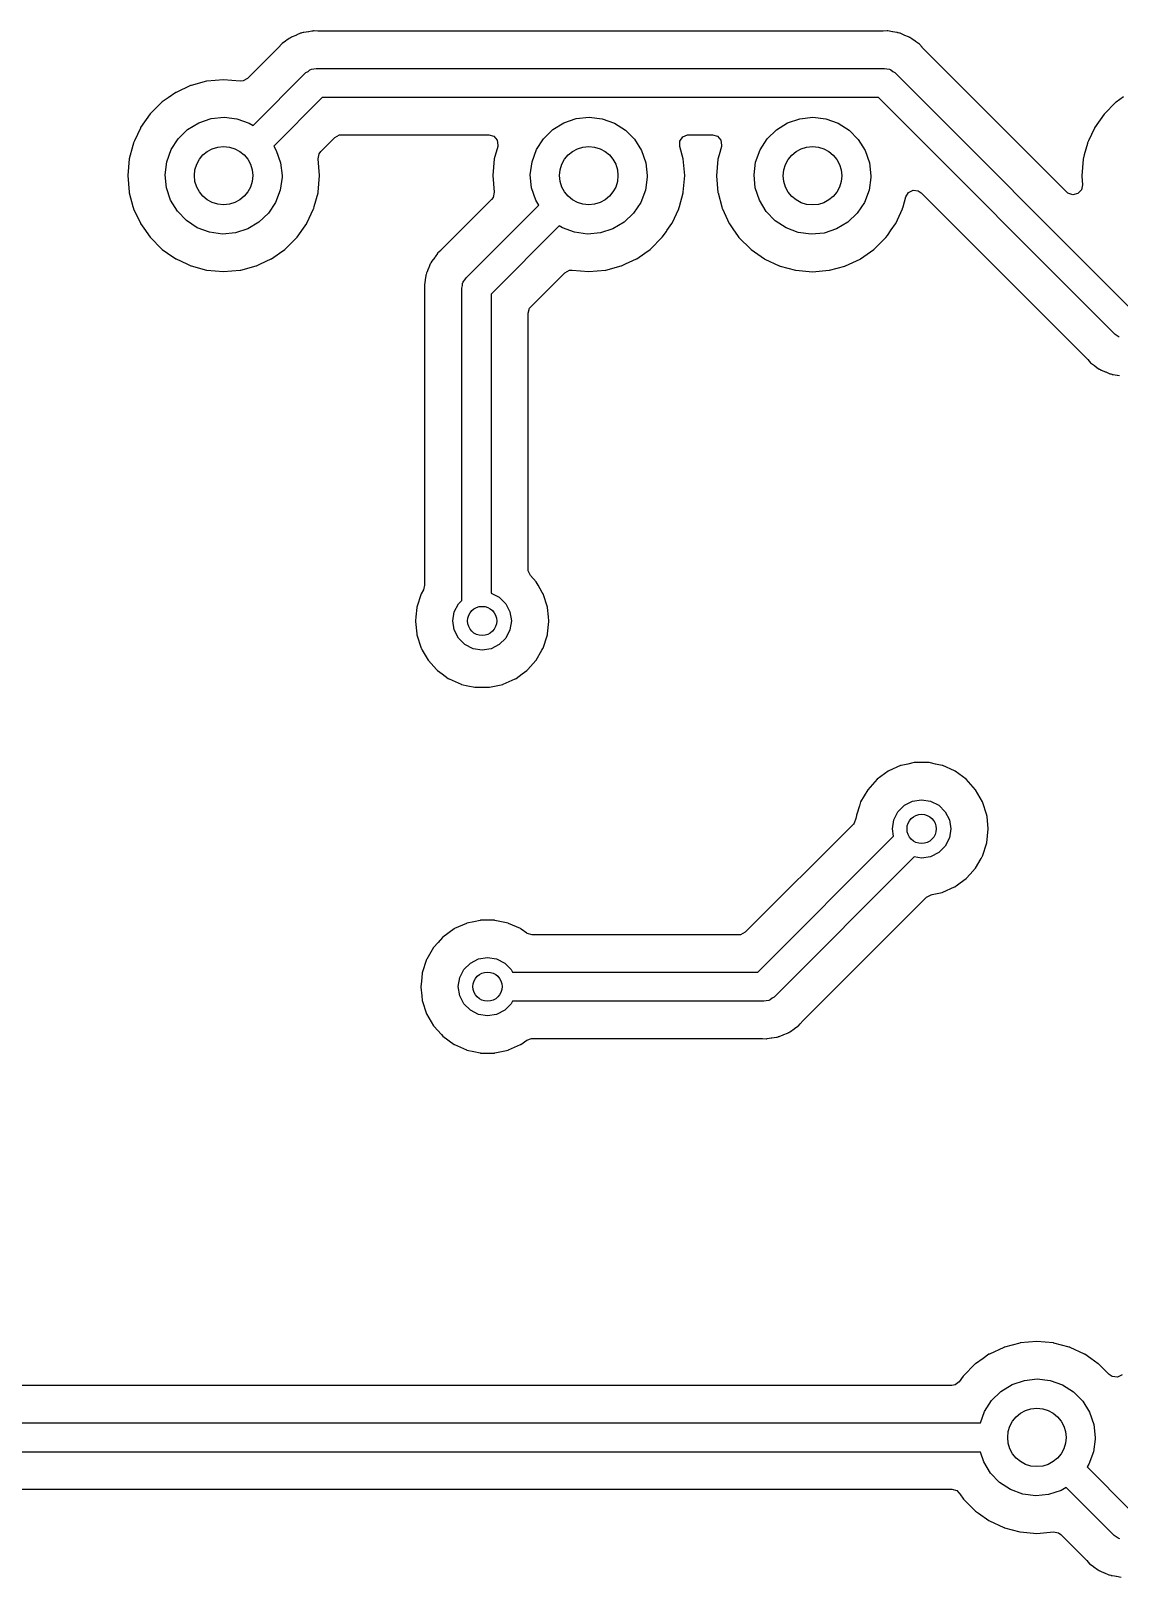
# Model space of a CAD drawing. Extents: x 61 to 228, y -146 to -45.
# Drawn here: x 168.7 to 183.6, y -91.47 to -70.31 of the extents above; entities that cross this region are included whole.
import ezdxf

# ---------------------------------------------------------------- set-up
doc = ezdxf.new("R2010")
doc.units = 0
doc.layers.add('BLACK', color=7, linetype='CONTINUOUS')

msp = doc.modelspace()

# ---------------------------------------------------------------- linework, layer by layer
at = {"layer": 'BLACK', "linetype": 'CONTINUOUS'}
for p, q in [((172.19, -70.4469), (172.144, -70.4787)), ((172.195, -70.443), (172.19, -70.4469)), ((172.209, -70.4326), (172.195, -70.443)), ((172.24, -70.4087), (172.209, -70.4326)), ((172.246, -70.4041), (172.24, -70.4087)), ((172.24, -70.4087), (172.24, -70.4087)), ((172.253, -70.401), (172.246, -70.4041)), ((172.255, -70.3997), (172.253, -70.401)), ((172.27, -70.3915), (172.255, -70.3997)), ((172.273, -70.3902), (172.27, -70.3915)), ((172.279, -70.3859), (172.273, -70.3902)), ((172.331, -70.3662), (172.279, -70.3859)), ((172.339, -70.3633), (172.331, -70.3662)), ((172.345, -70.3608), (172.339, -70.3633)), ((172.396, -70.3382), (172.345, -70.3608)), ((172.403, -70.3352), (172.396, -70.3382)), ((172.396, -70.3382), (172.396, -70.3382)), ((172.411, -70.3339), (172.403, -70.3352)), ((172.413, -70.3331), (172.411, -70.3339)), ((172.43, -70.3286), (172.413, -70.3331)), ((172.432, -70.328), (172.43, -70.3286)), ((172.439, -70.3253), (172.432, -70.328)), ((172.503, -70.3176), (172.439, -70.3253)), ((172.509, -70.3167), (172.503, -70.3176)), ((172.548, -70.3099), (172.509, -70.3167)), ((172.565, -70.307), (172.548, -70.3099)), ((172.572, -70.3057), (172.565, -70.307)), ((172.565, -70.307), (172.565, -70.307)), ((172.58, -70.3062), (172.572, -70.3057)), ((172.63, -70.3096), (172.58, -70.3062)), ((172.58, -70.3062), (172.58, -70.3062)), ((172.638, -70.3099), (172.63, -70.3096)), ((180.366, -70.3099), (172.638, -70.3099)), ((180.373, -70.3097), (180.366, -70.3099)), ((180.428, -70.3065), (180.373, -70.3097)), ((180.436, -70.3061), (180.428, -70.3065)), ((180.428, -70.3065), (180.428, -70.3065)), ((180.498, -70.3177), (180.436, -70.3061)), ((180.505, -70.3188), (180.498, -70.3177)), ((180.531, -70.3222), (180.505, -70.3188)), ((180.561, -70.3261), (180.531, -70.3222)), ((180.568, -70.3271), (180.561, -70.3261)), ((180.561, -70.3261), (180.561, -70.3261)), ((180.575, -70.3299), (180.568, -70.3271)), ((180.578, -70.3305), (180.575, -70.3299)), ((180.594, -70.3352), (180.578, -70.3305)), ((180.597, -70.336), (180.594, -70.3352)), ((180.604, -70.3374), (180.597, -70.336)), ((180.662, -70.3636), (180.604, -70.3374)), ((180.669, -70.3662), (180.662, -70.3636)), ((180.721, -70.3866), (180.669, -70.3662)), ((180.721, -70.3867), (180.721, -70.3866)), ((180.728, -70.3894), (180.721, -70.3867)), ((180.734, -70.3938), (180.728, -70.3894)), ((180.737, -70.395), (180.734, -70.3938)), ((180.751, -70.4034), (180.737, -70.395)), ((180.754, -70.4048), (180.751, -70.4034)), ((180.761, -70.4079), (180.754, -70.4048)), ((180.766, -70.4126), (180.761, -70.4079)), ((180.811, -70.4473), (180.766, -70.4126)), ((180.816, -70.4513), (180.811, -70.4473)), ((180.868, -70.488), (180.816, -70.4513)), ((172.091, -70.5348), (171.669, -70.9565)), ((172.096, -70.5296), (172.091, -70.5348)), ((172.132, -70.4887), (172.096, -70.5296)), ((172.138, -70.483), (172.132, -70.4887)), ((172.132, -70.4887), (172.132, -70.4887)), ((172.144, -70.4787), (172.138, -70.483)), ((172.144, -70.4787), (172.144, -70.4787)), ((180.905, -70.5296), (180.868, -70.488)), ((180.906, -70.5316), (180.905, -70.5296)), ((180.912, -70.5379), (180.906, -70.5316)), ((182.887, -72.5124), (180.912, -70.5379)), ((171.744, -71.6007), (172.468, -70.8767)), ((172.468, -70.8767), (172.497, -70.859)), ((172.497, -70.859), (172.523, -70.8382)), ((172.523, -70.8382), (172.534, -70.8356)), ((172.534, -70.8356), (172.544, -70.8295)), ((172.544, -70.8295), (172.577, -70.8258)), ((172.577, -70.8258), (172.609, -70.8184)), ((172.609, -70.8184), (180.391, -70.8184)), ((180.391, -70.8184), (180.424, -70.8259)), ((180.424, -70.8259), (180.457, -70.8296)), ((180.457, -70.8296), (180.467, -70.8358)), ((180.467, -70.8358), (180.478, -70.8383)), ((180.478, -70.8383), (180.504, -70.8592)), ((180.504, -70.8592), (180.532, -70.877)), ((180.532, -70.877), (183.774, -74.1185)), ((170.887, -71.0545), (170.69, -71.1467)), ((170.892, -71.0522), (170.887, -71.0545)), ((170.887, -71.0545), (170.887, -71.0545)), ((170.897, -71.0508), (170.892, -71.0522)), ((171.108, -70.9944), (170.897, -71.0508)), ((170.897, -71.0508), (170.897, -71.0508)), ((171.113, -70.993), (171.108, -70.9944)), ((171.108, -70.9944), (171.108, -70.9944)), ((171.341, -70.973), (171.113, -70.993)), ((171.569, -70.9929), (171.341, -70.973)), ((171.607, -70.9905), (171.569, -70.9929)), ((171.669, -70.9565), (171.607, -70.9905)), ((170.497, -71.2803), (170.335, -71.4422)), ((170.502, -71.2771), (170.497, -71.2803)), ((170.58, -71.2224), (170.502, -71.2771)), ((170.502, -71.2771), (170.502, -71.2771)), ((170.685, -71.149), (170.58, -71.2224)), ((170.69, -71.1467), (170.685, -71.149)), ((170.69, -71.1467), (170.69, -71.1467)), ((172.692, -71.2184), (172.027, -71.8836)), ((180.308, -71.2184), (172.692, -71.2184)), ((183.549, -74.4599), (180.308, -71.2184)), ((183.56, -71.2822), (183.398, -71.4441)), ((183.564, -71.279), (183.56, -71.2822)), ((183.664, -71.2093), (183.564, -71.279)), ((183.564, -71.279), (183.564, -71.279)), ((170.335, -71.4422), (170.204, -71.6298)), ((171.001, -71.5626), (171.17, -71.5052)), ((171.17, -71.5052), (171.347, -71.4865)), ((171.347, -71.4865), (171.524, -71.5076)), ((171.524, -71.5076), (171.692, -71.5675)), ((176.001, -71.5626), (176.17, -71.5052)), ((176.17, -71.5052), (176.347, -71.4865)), ((176.347, -71.4865), (176.524, -71.5076)), ((176.524, -71.5076), (176.692, -71.5675)), ((179.063, -71.5645), (179.232, -71.5071)), ((179.232, -71.5071), (179.41, -71.4884)), ((179.41, -71.4884), (179.587, -71.5095)), ((179.587, -71.5095), (179.755, -71.5694)), ((183.398, -71.4441), (183.266, -71.6317)), ((170.202, -71.6347), (170.119, -71.8119)), ((170.204, -71.6298), (170.202, -71.6347)), ((170.202, -71.6347), (170.202, -71.6347)), ((170.721, -71.7809), (170.849, -71.6561)), ((170.849, -71.6561), (171.001, -71.5626)), ((171.692, -71.5675), (171.744, -71.6007)), ((172.866, -71.7638), (172.928, -71.7298)), ((172.928, -71.7298), (172.955, -71.7269)), ((172.955, -71.7269), (174.972, -71.7269)), ((174.972, -71.7269), (175.041, -71.7469)), ((175.041, -71.7469), (175.087, -71.8006)), ((175.721, -71.7809), (175.849, -71.6561)), ((175.849, -71.6561), (176.001, -71.5626)), ((176.692, -71.5675), (176.843, -71.663)), ((176.843, -71.663), (176.968, -71.7896)), ((177.63, -71.7557), (177.695, -71.7278)), ((177.695, -71.7278), (177.71, -71.7269)), ((177.71, -71.7269), (178.036, -71.7269)), ((178.036, -71.7269), (178.104, -71.7469)), ((178.104, -71.7469), (178.15, -71.8006)), ((178.784, -71.7828), (178.911, -71.658)), ((178.911, -71.658), (179.063, -71.5645)), ((179.755, -71.5694), (179.905, -71.6649)), ((179.905, -71.6649), (180.031, -71.7915)), ((183.264, -71.6366), (183.182, -71.8119)), ((183.266, -71.6317), (183.264, -71.6366)), ((183.264, -71.6366), (183.264, -71.6366)), ((170.098, -71.8726), (170.048, -72.0584)), ((170.106, -71.8426), (170.098, -71.8726)), ((170.107, -71.8373), (170.106, -71.8426)), ((170.106, -71.8426), (170.106, -71.8426)), ((170.119, -71.8119), (170.107, -71.8373)), ((170.564, -72.0984), (170.625, -71.9308)), ((170.625, -71.9308), (170.721, -71.7809)), ((172.027, -71.8836), (172.063, -71.9408)), ((172.063, -71.9408), (172.122, -72.1093)), ((172.649, -71.989), (172.671, -71.9585)), ((172.671, -71.9585), (172.866, -71.7638)), ((175.094, -71.8855), (175.048, -72.0584)), ((175.087, -71.8006), (175.097, -71.8708)), ((175.097, -71.8708), (175.094, -71.8855)), ((175.564, -72.0984), (175.625, -71.9308)), ((175.625, -71.9308), (175.721, -71.7809)), ((176.968, -71.7896), (177.063, -71.9408)), ((177.063, -71.9408), (177.122, -72.1093)), ((177.589, -71.8855), (177.59, -71.8145)), ((177.635, -72.0584), (177.589, -71.8855)), ((177.59, -71.8145), (177.63, -71.7557)), ((178.157, -71.8855), (178.126, -72.0022)), ((178.15, -71.8006), (178.16, -71.8708)), ((178.16, -71.8708), (178.157, -71.8855)), ((178.626, -72.1003), (178.687, -71.9327)), ((178.687, -71.9327), (178.784, -71.7828)), ((180.031, -71.7915), (180.125, -71.9427)), ((180.125, -71.9427), (180.184, -72.1112)), ((183.168, -71.8445), (183.126, -72.0022)), ((183.17, -71.8392), (183.168, -71.8445)), ((183.168, -71.8445), (183.168, -71.8445)), ((183.182, -71.8119), (183.17, -71.8392)), ((170.048, -72.0584), (170.028, -72.2865)), ((170.541, -72.2753), (170.564, -72.0984)), ((172.122, -72.1093), (172.141, -72.2865)), ((172.635, -72.0586), (172.649, -71.989)), ((172.655, -72.2865), (172.635, -72.0586)), ((175.048, -72.0584), (175.028, -72.2865)), ((175.541, -72.2753), (175.564, -72.0984)), ((177.122, -72.1093), (177.141, -72.2865)), ((177.655, -72.2865), (177.635, -72.0584)), ((178.11, -72.0603), (178.091, -72.2884)), ((178.126, -72.0022), (178.11, -72.0603)), ((178.604, -72.2772), (178.626, -72.1003)), ((180.184, -72.1112), (180.204, -72.2884)), ((183.11, -72.0603), (183.091, -72.2884)), ((183.126, -72.0022), (183.11, -72.0603)), ((170.028, -72.2865), (170.048, -72.5146)), ((170.559, -72.4528), (170.541, -72.2753)), ((172.141, -72.3088), (172.116, -72.4855)), ((172.141, -72.2865), (172.141, -72.3088)), ((172.635, -72.5146), (172.655, -72.2865)), ((175.028, -72.2865), (175.048, -72.514)), ((175.559, -72.4528), (175.541, -72.2753)), ((177.141, -72.3088), (177.116, -72.4855)), ((177.141, -72.2865), (177.141, -72.3088)), ((177.635, -72.5146), (177.655, -72.2865)), ((178.091, -72.2884), (178.11, -72.5165)), ((178.621, -72.4547), (178.604, -72.2772)), ((180.204, -72.3107), (180.179, -72.4874)), ((180.204, -72.2884), (180.204, -72.3107)), ((183.091, -72.2884), (183.091, -72.2939)), ((183.091, -72.2939), (183.101, -72.4123)), ((170.048, -72.5146), (170.049, -72.5199)), ((170.049, -72.5199), (170.049, -72.5199)), ((170.049, -72.5199), (170.1, -72.7102)), ((170.615, -72.6221), (170.559, -72.4528)), ((172.116, -72.4855), (172.053, -72.6522)), ((172.583, -72.7102), (172.634, -72.5199)), ((172.634, -72.5199), (172.635, -72.5146)), ((172.634, -72.5199), (172.634, -72.5199)), ((175.034, -72.584), (175.011, -72.6145)), ((175.048, -72.5144), (175.034, -72.584)), ((175.048, -72.514), (175.048, -72.5144)), ((175.615, -72.6221), (175.559, -72.4528)), ((177.116, -72.4855), (177.053, -72.6522)), ((177.583, -72.7102), (177.634, -72.5199)), ((177.634, -72.5199), (177.635, -72.5146)), ((177.634, -72.5199), (177.634, -72.5199)), ((178.11, -72.5165), (178.112, -72.5218)), ((178.112, -72.5218), (178.112, -72.5218)), ((178.112, -72.5218), (178.163, -72.7141)), ((178.678, -72.624), (178.621, -72.4547)), ((180.179, -72.4874), (180.116, -72.6541)), ((180.645, -72.7141), (180.681, -72.5779)), ((180.681, -72.5779), (180.718, -72.5173)), ((180.718, -72.5173), (180.782, -72.4863)), ((180.782, -72.4863), (180.852, -72.4947)), ((180.852, -72.4947), (180.892, -72.5215)), ((180.892, -72.5215), (182.032, -73.6618)), ((182.902, -72.5253), (182.887, -72.5124)), ((182.969, -72.5491), (182.902, -72.5253)), ((183.038, -72.5329), (182.969, -72.5491)), ((183.087, -72.4819), (183.038, -72.5329)), ((183.101, -72.4123), (183.087, -72.4819)), ((170.1, -72.7102), (170.107, -72.7357)), ((170.107, -72.7357), (170.109, -72.7407)), ((170.109, -72.7407), (170.109, -72.7407)), ((170.109, -72.7407), (170.202, -72.9383)), ((170.708, -72.7746), (170.615, -72.6221)), ((170.831, -72.9029), (170.708, -72.7746)), ((171.954, -72.8007), (171.825, -72.9237)), ((172.053, -72.6522), (171.954, -72.8007)), ((172.481, -72.9383), (172.573, -72.7407)), ((172.573, -72.7407), (172.576, -72.7357)), ((172.573, -72.7407), (172.573, -72.7407)), ((172.576, -72.7357), (172.583, -72.7102)), ((175.011, -72.6145), (174.322, -73.3036)), ((174.661, -73.6837), (175.656, -72.6892)), ((175.656, -72.6892), (175.615, -72.6221)), ((176.954, -72.8007), (176.825, -72.9237)), ((177.053, -72.6522), (176.954, -72.8007)), ((177.481, -72.9383), (177.573, -72.7407)), ((177.573, -72.7407), (177.576, -72.7357)), ((177.573, -72.7407), (177.573, -72.7407)), ((177.576, -72.7357), (177.583, -72.7102)), ((178.163, -72.7141), (178.17, -72.7376)), ((178.17, -72.7376), (178.172, -72.7426)), ((178.172, -72.7426), (178.172, -72.7426)), ((178.172, -72.7426), (178.264, -72.9402)), ((178.77, -72.7765), (178.678, -72.624)), ((178.894, -72.9048), (178.77, -72.7765)), ((180.017, -72.8026), (179.888, -72.9256)), ((180.116, -72.6541), (180.017, -72.8026)), ((180.544, -72.9402), (180.636, -72.7426)), ((180.636, -72.7426), (180.638, -72.7376)), ((180.636, -72.7426), (180.636, -72.7426)), ((180.638, -72.7376), (180.645, -72.7141)), ((170.202, -72.9383), (170.202, -72.9383)), ((170.202, -72.9383), (170.204, -72.9432)), ((170.204, -72.9432), (170.27, -73.0384)), ((170.981, -73.0006), (170.831, -72.9029)), ((171.148, -73.0627), (170.981, -73.0006)), ((171.672, -73.015), (171.502, -73.0702)), ((171.825, -72.9237), (171.672, -73.015)), ((172.412, -73.0384), (172.479, -72.9432)), ((172.479, -72.9432), (172.481, -72.9383)), ((172.481, -72.9383), (172.481, -72.9383)), ((175.938, -72.9727), (175.003, -73.9079)), ((175.981, -73.0006), (175.938, -72.9727)), ((176.148, -73.0627), (175.981, -73.0006)), ((176.672, -73.015), (176.502, -73.0702)), ((176.825, -72.9237), (176.672, -73.015)), ((177.412, -73.0384), (177.479, -72.9432)), ((177.479, -72.9432), (177.481, -72.9383)), ((177.481, -72.9383), (177.481, -72.9383)), ((178.264, -72.9402), (178.264, -72.9402)), ((178.264, -72.9402), (178.266, -72.9451)), ((178.266, -72.9451), (178.325, -73.0287)), ((179.043, -73.0025), (178.894, -72.9048)), ((179.21, -73.0646), (179.043, -73.0025)), ((179.734, -73.0169), (179.565, -73.0721)), ((179.888, -72.9256), (179.734, -73.0169)), ((180.483, -73.0287), (180.542, -72.9451)), ((180.542, -72.9451), (180.544, -72.9402)), ((180.544, -72.9402), (180.544, -72.9402)), ((170.27, -73.0384), (170.279, -73.0506)), ((170.279, -73.0506), (170.335, -73.1308)), ((170.335, -73.1308), (170.497, -73.2927)), ((171.325, -73.0863), (171.148, -73.0627)), ((171.502, -73.0702), (171.325, -73.0863)), ((172.186, -73.2927), (172.348, -73.1308)), ((172.348, -73.1308), (172.404, -73.0506)), ((172.404, -73.0506), (172.412, -73.0384)), ((176.325, -73.0863), (176.148, -73.0627)), ((176.502, -73.0702), (176.325, -73.0863)), ((177.186, -73.2927), (177.348, -73.1308)), ((177.348, -73.1308), (177.404, -73.0506)), ((177.404, -73.0506), (177.412, -73.0384)), ((178.325, -73.0287), (178.378, -73.1042)), ((178.378, -73.1042), (178.398, -73.1327)), ((178.398, -73.1327), (178.56, -73.2946)), ((179.387, -73.0882), (179.21, -73.0646)), ((179.565, -73.0721), (179.387, -73.0882)), ((180.248, -73.2946), (180.41, -73.1327)), ((180.41, -73.1327), (180.43, -73.1042)), ((180.43, -73.1042), (180.483, -73.0287)), ((170.497, -73.2927), (170.502, -73.2959)), ((170.502, -73.2959), (170.502, -73.2959)), ((170.502, -73.2959), (170.575, -73.3475)), ((170.575, -73.3475), (170.685, -73.424)), ((170.685, -73.424), (170.69, -73.4263)), ((170.69, -73.4263), (170.69, -73.4263)), ((170.69, -73.4263), (170.837, -73.4949)), ((171.846, -73.4949), (171.993, -73.4263)), ((171.993, -73.4263), (171.998, -73.424)), ((171.993, -73.4263), (171.993, -73.4263)), ((171.998, -73.424), (172.107, -73.3475)), ((172.107, -73.3475), (172.181, -73.2959)), ((172.181, -73.2959), (172.186, -73.2927)), ((172.181, -73.2959), (172.181, -73.2959)), ((174.232, -73.4051), (174.192, -73.4554)), ((174.236, -73.3998), (174.232, -73.4051)), ((174.268, -73.3538), (174.236, -73.3998)), ((174.272, -73.3475), (174.268, -73.3538)), ((174.316, -73.3095), (174.272, -73.3475)), ((174.322, -73.3036), (174.316, -73.3095)), ((176.846, -73.4949), (176.993, -73.4263)), ((176.993, -73.4263), (176.998, -73.424)), ((176.993, -73.4263), (176.993, -73.4263)), ((176.998, -73.424), (177.107, -73.3475)), ((177.107, -73.3475), (177.181, -73.2959)), ((177.181, -73.2959), (177.186, -73.2927)), ((177.181, -73.2959), (177.181, -73.2959)), ((178.56, -73.2946), (178.564, -73.2978)), ((178.564, -73.2978), (178.564, -73.2978)), ((178.564, -73.2978), (178.611, -73.3303)), ((178.611, -73.3303), (178.747, -73.4259)), ((178.747, -73.4259), (178.752, -73.4282)), ((178.752, -73.4282), (178.752, -73.4282)), ((178.752, -73.4282), (178.95, -73.5204)), ((179.858, -73.5204), (180.056, -73.4282)), ((180.056, -73.4282), (180.061, -73.4259)), ((180.056, -73.4282), (180.056, -73.4282)), ((180.061, -73.4259), (180.197, -73.3303)), ((180.197, -73.3303), (180.244, -73.2978)), ((180.244, -73.2978), (180.248, -73.2946)), ((180.244, -73.2978), (180.244, -73.2978)), ((170.837, -73.4949), (170.892, -73.5208)), ((170.892, -73.5208), (170.897, -73.5222)), ((170.897, -73.5222), (170.897, -73.5222)), ((170.897, -73.5222), (171.108, -73.5786)), ((171.108, -73.5786), (171.108, -73.5786)), ((171.108, -73.5786), (171.113, -73.58)), ((171.113, -73.58), (171.341, -73.6)), ((171.341, -73.6), (171.569, -73.58)), ((171.569, -73.58), (171.575, -73.5786)), ((171.575, -73.5786), (171.785, -73.5222)), ((171.575, -73.5786), (171.575, -73.5786)), ((171.785, -73.5222), (171.791, -73.5208)), ((171.785, -73.5222), (171.785, -73.5222)), ((171.791, -73.5208), (171.846, -73.4949)), ((174.112, -73.6476), (174.111, -73.6551)), ((174.114, -73.6405), (174.112, -73.6476)), ((174.115, -73.6379), (174.114, -73.6405)), ((174.12, -73.6217), (174.115, -73.6379)), ((174.122, -73.6117), (174.12, -73.6191)), ((174.12, -73.6191), (174.12, -73.6217)), ((174.148, -73.5534), (174.122, -73.6117)), ((174.151, -73.5474), (174.148, -73.5534)), ((174.171, -73.4949), (174.151, -73.5474)), ((174.174, -73.4878), (174.171, -73.4949)), ((174.171, -73.4949), (174.171, -73.4949)), ((174.178, -73.4816), (174.174, -73.4878)), ((174.179, -73.4793), (174.178, -73.4816)), ((174.188, -73.4646), (174.179, -73.4793)), ((174.189, -73.4623), (174.188, -73.4646)), ((174.192, -73.4554), (174.189, -73.4623)), ((175.548, -74.0817), (176.013, -73.6165)), ((176.013, -73.6165), (176.076, -73.5825)), ((176.076, -73.5825), (176.113, -73.5801)), ((176.113, -73.5801), (176.341, -73.6)), ((176.341, -73.6), (176.569, -73.58)), ((176.569, -73.58), (176.575, -73.5786)), ((176.575, -73.5786), (176.785, -73.5222)), ((176.575, -73.5786), (176.575, -73.5786)), ((176.785, -73.5222), (176.791, -73.5208)), ((176.785, -73.5222), (176.785, -73.5222)), ((176.791, -73.5208), (176.846, -73.4949)), ((178.95, -73.5204), (178.955, -73.5227)), ((178.955, -73.5227), (178.96, -73.5241)), ((178.96, -73.5241), (178.96, -73.5241)), ((178.96, -73.5241), (179.171, -73.5805)), ((179.171, -73.5805), (179.171, -73.5805)), ((179.171, -73.5805), (179.176, -73.5819)), ((179.176, -73.5819), (179.404, -73.6019)), ((179.404, -73.6019), (179.632, -73.5819)), ((179.632, -73.5819), (179.637, -73.5805)), ((179.637, -73.5805), (179.848, -73.5241)), ((179.637, -73.5805), (179.637, -73.5805)), ((179.848, -73.5241), (179.853, -73.5227)), ((179.848, -73.5241), (179.848, -73.5241)), ((179.853, -73.5227), (179.858, -73.5204)), ((174.102, -73.7175), (174.091, -73.7803)), ((174.091, -73.7803), (174.091, -73.7879)), ((174.091, -73.7879), (174.091, -73.7879)), ((174.091, -73.7879), (174.094, -73.8425)), ((174.094, -73.8425), (174.094, -73.8497)), ((174.094, -73.8497), (174.094, -77.8942)), ((174.103, -73.711), (174.102, -73.7175)), ((174.111, -73.6551), (174.103, -73.711)), ((174.111, -73.6551), (174.111, -73.6551)), ((174.603, -73.8248), (174.61, -73.7922)), ((174.603, -78.1019), (174.603, -73.8248)), ((174.61, -73.7922), (174.614, -73.759)), ((174.614, -73.759), (174.62, -73.7493)), ((174.62, -73.7493), (174.623, -73.7381)), ((174.623, -73.7381), (174.644, -73.712)), ((174.644, -73.712), (174.661, -73.6837)), ((182.032, -73.6618), (183.169, -74.799)), ((175.003, -73.9079), (175.003, -78.0018)), ((175.511, -74.1708), (175.531, -74.1026)), ((175.511, -77.6765), (175.511, -74.1708)), ((175.531, -74.1026), (175.548, -74.0817)), ((183.578, -74.4777), (183.549, -74.4599)), ((183.604, -74.4986), (183.578, -74.4777)), ((183.169, -74.799), (183.175, -74.8053)), ((183.175, -74.8053), (183.213, -74.8489)), ((183.213, -74.8489), (183.266, -74.8856)), ((183.266, -74.8856), (183.271, -74.8895)), ((183.271, -74.8895), (183.321, -74.929)), ((183.321, -74.929), (183.328, -74.9321)), ((183.328, -74.9321), (183.33, -74.9335)), ((183.33, -74.9335), (183.345, -74.9419)), ((183.345, -74.9419), (183.347, -74.9431)), ((183.347, -74.9431), (183.354, -74.9475)), ((183.354, -74.9475), (183.361, -74.9502)), ((183.361, -74.9502), (183.361, -74.9503)), ((183.361, -74.9503), (183.413, -74.9707)), ((183.413, -74.9707), (183.419, -74.9733)), ((183.419, -74.9733), (183.477, -74.9995)), ((183.477, -74.9995), (183.485, -75.0009)), ((183.485, -75.0009), (183.488, -75.0017)), ((183.488, -75.0017), (183.504, -75.0064)), ((183.504, -75.0064), (183.506, -75.007)), ((183.506, -75.007), (183.513, -75.0098)), ((183.513, -75.0098), (183.521, -75.0108)), ((183.521, -75.0108), (183.577, -75.0181)), ((183.577, -75.0181), (183.583, -75.0192)), ((183.583, -75.0192), (183.607, -75.0236)), ((175.513, -77.6968), (175.511, -77.6765)), ((175.544, -77.7608), (175.513, -77.6968)), ((175.62, -77.8456), (175.544, -77.7608)), ((175.648, -77.8942), (175.62, -77.8456)), ((174.046, -78.0109), (173.987, -78.1926)), ((174.077, -77.9572), (174.046, -78.0109)), ((174.094, -77.8942), (174.077, -77.9572)), ((175.003, -78.0018), (175.005, -78.0021)), ((175.005, -78.0021), (175.116, -78.0589)), ((175.116, -78.0589), (175.205, -78.1474)), ((175.704, -77.9915), (175.648, -77.8942)), ((175.715, -78.0109), (175.704, -77.9915)), ((175.774, -78.1926), (175.715, -78.0109)), ((173.987, -78.1991), (173.974, -78.3239)), ((173.987, -78.1926), (173.987, -78.1991)), ((173.987, -78.1991), (173.987, -78.1991)), ((174.481, -78.3825), (174.5, -78.2589)), ((174.5, -78.2589), (174.557, -78.1474)), ((174.557, -78.1474), (174.603, -78.1019)), ((175.205, -78.1474), (175.261, -78.2589)), ((175.261, -78.2589), (175.281, -78.3825)), ((175.775, -78.1991), (175.774, -78.1926)), ((175.788, -78.3239), (175.775, -78.1991)), ((175.775, -78.1991), (175.775, -78.1991)), ((173.974, -78.3239), (173.967, -78.3825)), ((173.967, -78.3825), (173.968, -78.3891)), ((173.968, -78.3891), (173.986, -78.5608)), ((174.5, -78.5061), (174.481, -78.3825)), ((174.557, -78.6176), (174.5, -78.5061)), ((175.261, -78.5061), (175.205, -78.6176)), ((175.281, -78.3825), (175.261, -78.5061)), ((175.776, -78.5608), (175.794, -78.3891)), ((175.794, -78.3825), (175.788, -78.3239)), ((175.794, -78.3891), (175.794, -78.3825)), ((173.986, -78.5608), (173.987, -78.5724)), ((173.987, -78.5724), (174.046, -78.7541)), ((174.646, -78.7061), (174.557, -78.6176)), ((174.757, -78.7629), (174.646, -78.7061)), ((175.116, -78.7061), (175.005, -78.7629)), ((175.205, -78.6176), (175.116, -78.7061)), ((175.715, -78.7541), (175.77, -78.5876)), ((175.77, -78.5876), (175.774, -78.5724)), ((175.774, -78.5724), (175.776, -78.5608)), ((174.046, -78.7541), (174.05, -78.7598)), ((174.05, -78.7598), (174.05, -78.7598)), ((174.05, -78.7598), (174.062, -78.7818)), ((174.062, -78.7818), (174.142, -78.9194)), ((174.142, -78.9194), (174.146, -78.9244)), ((174.146, -78.9244), (174.146, -78.9244)), ((174.146, -78.9244), (174.255, -79.0451)), ((174.881, -78.7825), (174.757, -78.7629)), ((175.005, -78.7629), (174.881, -78.7825)), ((175.507, -79.0451), (175.616, -78.9244)), ((175.616, -78.9244), (175.62, -78.9194)), ((175.616, -78.9244), (175.616, -78.9244)), ((175.62, -78.9194), (175.699, -78.7818)), ((175.699, -78.7818), (175.712, -78.7598)), ((175.712, -78.7598), (175.715, -78.7541)), ((175.712, -78.7598), (175.712, -78.7598)), ((174.255, -79.0451), (174.27, -79.0614)), ((174.27, -79.0614), (174.334, -79.1079)), ((174.334, -79.1079), (174.417, -79.1684)), ((175.345, -79.1684), (175.428, -79.1079)), ((175.428, -79.1079), (175.492, -79.0614)), ((175.492, -79.0614), (175.507, -79.0451)), ((174.417, -79.1684), (174.424, -79.1736)), ((174.424, -79.1736), (174.43, -79.1763)), ((174.43, -79.1763), (174.43, -79.1763)), ((174.43, -79.1763), (174.593, -79.2486)), ((174.593, -79.2486), (174.599, -79.2513)), ((174.599, -79.2513), (174.687, -79.27)), ((174.687, -79.27), (174.779, -79.2896)), ((174.779, -79.2896), (174.779, -79.2896)), ((174.779, -79.2896), (174.785, -79.291)), ((174.785, -79.291), (174.976, -79.291)), ((174.976, -79.291), (174.983, -79.2896)), ((174.983, -79.2896), (175.075, -79.27)), ((174.983, -79.2896), (174.983, -79.2896)), ((175.075, -79.27), (175.163, -79.2513)), ((175.163, -79.2513), (175.169, -79.2486)), ((175.169, -79.2486), (175.332, -79.1763)), ((175.332, -79.1763), (175.338, -79.1736)), ((175.332, -79.1763), (175.332, -79.1763)), ((175.338, -79.1736), (175.345, -79.1684)), ((180.61, -80.3631), (180.448, -80.4354)), ((180.617, -80.3604), (180.61, -80.3631)), ((180.61, -80.3631), (180.61, -80.3631)), ((180.71, -80.3406), (180.617, -80.3604)), ((180.797, -80.3221), (180.71, -80.3406)), ((180.803, -80.3207), (180.797, -80.3221)), ((180.797, -80.3221), (180.797, -80.3221)), ((180.994, -80.3207), (180.803, -80.3207)), ((181.001, -80.3221), (180.994, -80.3207)), ((181.088, -80.3406), (181.001, -80.3221)), ((181.001, -80.3221), (181.001, -80.3221)), ((181.181, -80.3604), (181.088, -80.3406)), ((181.187, -80.3631), (181.181, -80.3604)), ((181.35, -80.4354), (181.187, -80.3631)), ((181.187, -80.3631), (181.187, -80.3631)), ((180.288, -80.5503), (180.16, -80.6923)), ((180.442, -80.4381), (180.288, -80.5503)), ((180.448, -80.4354), (180.442, -80.4381)), ((180.448, -80.4354), (180.448, -80.4354)), ((181.356, -80.4381), (181.35, -80.4354)), ((181.35, -80.4354), (181.35, -80.4354)), ((181.51, -80.5503), (181.356, -80.4381)), ((181.638, -80.6923), (181.51, -80.5503)), ((180.16, -80.6923), (180.064, -80.8576)), ((180.775, -80.8488), (180.899, -80.8292)), ((180.899, -80.8292), (181.022, -80.8488)), ((181.733, -80.8576), (181.638, -80.6923)), ((180.005, -81.0458), (180, -81.086)), ((180.01, -81.025), (180.005, -81.0393)), ((180.005, -81.0393), (180.005, -81.0458)), ((180.005, -81.0458), (180.005, -81.0458)), ((180.046, -80.9136), (180.01, -81.025)), ((180.064, -80.8576), (180.046, -80.9136)), ((180.518, -81.1056), (180.575, -80.9941)), ((180.575, -80.9941), (180.664, -80.9056)), ((180.664, -80.9056), (180.775, -80.8488)), ((181.022, -80.8488), (181.134, -80.9056)), ((181.134, -80.9056), (181.222, -80.9941)), ((181.222, -80.9941), (181.279, -81.1056)), ((181.792, -81.0393), (181.733, -80.8576)), ((181.793, -81.0458), (181.792, -81.0393)), ((181.794, -81.057), (181.793, -81.0458)), ((181.793, -81.0458), (181.793, -81.0458)), ((181.812, -81.2292), (181.794, -81.057)), ((179.964, -81.1619), (178.483, -82.6428)), ((179.973, -81.1516), (179.964, -81.1619)), ((180, -81.086), (179.973, -81.1516)), ((180.499, -81.2292), (180.518, -81.1056)), ((180.515, -81.3303), (180.499, -81.2292)), ((181.279, -81.1056), (181.299, -81.2292)), ((181.299, -81.2292), (181.279, -81.3528)), ((181.792, -81.4191), (181.812, -81.2292)), ((178.657, -83.1882), (180.515, -81.3303)), ((181.222, -81.4643), (181.134, -81.5528)), ((181.279, -81.3528), (181.222, -81.4643)), ((181.733, -81.6008), (181.792, -81.4191)), ((180.798, -81.6132), (178.881, -83.5299)), ((180.899, -81.6292), (180.798, -81.6132)), ((181.022, -81.6096), (180.899, -81.6292)), ((181.134, -81.5528), (181.022, -81.6096)), ((181.638, -81.7661), (181.715, -81.6324)), ((181.715, -81.6324), (181.73, -81.6065)), ((181.73, -81.6065), (181.733, -81.6008)), ((181.73, -81.6065), (181.73, -81.6065)), ((181.51, -81.9081), (181.562, -81.8504)), ((181.562, -81.8504), (181.633, -81.7711)), ((181.633, -81.7711), (181.638, -81.7661)), ((181.633, -81.7711), (181.633, -81.7711)), ((181.044, -82.127), (181.181, -82.098)), ((181.181, -82.098), (181.187, -82.0953)), ((181.187, -82.0953), (181.35, -82.023)), ((181.35, -82.023), (181.356, -82.0203)), ((181.35, -82.023), (181.35, -82.023)), ((181.356, -82.0203), (181.372, -82.0087)), ((181.372, -82.0087), (181.428, -81.9676)), ((181.428, -81.9676), (181.51, -81.9081)), ((179.258, -83.8718), (180.965, -82.1646)), ((180.965, -82.1646), (181.028, -82.1305)), ((181.028, -82.1305), (181.044, -82.127)), ((174.667, -82.5221), (174.504, -82.5944)), ((174.673, -82.5194), (174.667, -82.5221)), ((174.667, -82.5221), (174.667, -82.5221)), ((174.766, -82.4996), (174.673, -82.5194)), ((174.853, -82.4811), (174.766, -82.4996)), ((174.86, -82.4797), (174.853, -82.4811)), ((174.853, -82.4811), (174.853, -82.4811)), ((175.051, -82.4797), (174.86, -82.4797)), ((175.057, -82.4811), (175.051, -82.4797)), ((175.144, -82.4996), (175.057, -82.4811)), ((175.057, -82.4811), (175.057, -82.4811)), ((175.237, -82.5194), (175.144, -82.4996)), ((175.244, -82.5221), (175.237, -82.5194)), ((175.406, -82.5944), (175.244, -82.5221)), ((175.244, -82.5221), (175.244, -82.5221)), ((174.34, -82.7142), (174.277, -82.7842)), ((174.344, -82.7093), (174.34, -82.7142)), ((174.34, -82.7142), (174.34, -82.7142)), ((174.498, -82.5971), (174.344, -82.7093)), ((174.504, -82.5944), (174.498, -82.5971)), ((174.504, -82.5944), (174.504, -82.5944)), ((175.412, -82.5971), (175.406, -82.5944)), ((175.406, -82.5944), (175.406, -82.5944)), ((175.417, -82.601), (175.412, -82.5971)), ((175.493, -82.6556), (175.417, -82.601)), ((175.417, -82.601), (175.417, -82.601)), ((175.498, -82.6597), (175.493, -82.6556)), ((175.567, -82.6797), (175.498, -82.6597)), ((178.394, -82.6797), (175.567, -82.6797)), ((178.421, -82.6768), (178.394, -82.6797)), ((178.483, -82.6428), (178.421, -82.6768)), ((174.198, -82.8822), (174.125, -83.0099)), ((174.216, -82.8513), (174.198, -82.8822)), ((174.277, -82.7842), (174.216, -82.8513)), ((174.121, -83.0166), (174.062, -83.1983)), ((174.125, -83.0099), (174.121, -83.0166)), ((174.575, -83.2646), (174.632, -83.1531)), ((174.632, -83.1531), (174.72, -83.0646)), ((174.72, -83.0646), (174.832, -83.0078)), ((174.832, -83.0078), (174.955, -82.9882)), ((174.955, -82.9882), (175.079, -83.0078)), ((175.079, -83.0078), (175.19, -83.0646)), ((175.19, -83.0646), (175.279, -83.1531)), ((175.279, -83.1531), (175.297, -83.1882)), ((174.049, -83.3192), (174.042, -83.3882)), ((174.042, -83.3882), (174.042, -83.3948)), ((174.061, -83.2048), (174.049, -83.3192)), ((174.062, -83.1983), (174.061, -83.2048)), ((174.061, -83.2048), (174.061, -83.2048)), ((174.555, -83.3882), (174.575, -83.2646)), ((174.575, -83.5118), (174.555, -83.3882)), ((175.297, -83.1882), (178.657, -83.1882)), ((174.042, -83.3948), (174.055, -83.5138)), ((174.055, -83.5138), (174.062, -83.5781)), ((174.062, -83.5781), (174.121, -83.7598)), ((174.632, -83.6233), (174.575, -83.5118)), ((175.297, -83.5882), (175.279, -83.6233)), ((178.74, -83.5882), (175.297, -83.5882)), ((178.772, -83.5808), (178.74, -83.5882)), ((178.806, -83.5771), (178.772, -83.5808)), ((178.815, -83.571), (178.806, -83.5771)), ((178.827, -83.5684), (178.815, -83.571)), ((178.853, -83.5476), (178.827, -83.5684)), ((178.881, -83.5299), (178.853, -83.5476)), ((174.121, -83.7598), (174.216, -83.9251)), ((174.72, -83.7118), (174.632, -83.6233)), ((174.832, -83.7686), (174.72, -83.7118)), ((174.955, -83.7882), (174.832, -83.7686)), ((175.079, -83.7686), (174.955, -83.7882)), ((175.19, -83.7118), (175.079, -83.7686)), ((175.279, -83.6233), (175.19, -83.7118)), ((174.216, -83.9251), (174.221, -83.9301)), ((174.221, -83.9301), (174.221, -83.9301)), ((174.221, -83.9301), (174.324, -84.0444)), ((179.011, -84.0433), (179.063, -84.0234)), ((179.063, -84.0234), (179.07, -84.0207)), ((179.063, -84.0234), (179.063, -84.0234)), ((179.07, -84.0207), (179.077, -84.0164)), ((179.077, -84.0164), (179.079, -84.0151)), ((179.079, -84.0151), (179.094, -84.0069)), ((179.094, -84.0069), (179.096, -84.0056)), ((179.096, -84.0056), (179.103, -84.0025)), ((179.103, -84.0025), (179.154, -83.9636)), ((179.154, -83.9636), (179.159, -83.9597)), ((179.159, -83.9597), (179.206, -83.9279)), ((179.206, -83.9279), (179.212, -83.9236)), ((179.206, -83.9279), (179.206, -83.9279)), ((179.212, -83.9236), (179.237, -83.8952)), ((179.237, -83.8952), (179.253, -83.877)), ((179.253, -83.877), (179.258, -83.8718)), ((174.324, -84.0444), (174.344, -84.0671)), ((174.344, -84.0671), (174.498, -84.1793)), ((174.498, -84.1793), (174.504, -84.182)), ((174.504, -84.182), (174.504, -84.182)), ((174.504, -84.182), (174.667, -84.2543)), ((175.244, -84.2543), (175.406, -84.182)), ((175.406, -84.182), (175.412, -84.1793)), ((175.406, -84.182), (175.406, -84.182)), ((175.412, -84.1793), (175.493, -84.1208)), ((175.493, -84.1208), (175.559, -84.0969)), ((175.559, -84.0969), (175.567, -84.0967)), ((175.567, -84.0967), (178.711, -84.0967)), ((178.711, -84.0967), (178.719, -84.097)), ((178.719, -84.097), (178.77, -84.1004)), ((178.77, -84.1004), (178.77, -84.1004)), ((178.77, -84.1004), (178.777, -84.1009)), ((178.777, -84.1009), (178.785, -84.0996)), ((178.785, -84.0996), (178.811, -84.095)), ((178.785, -84.0996), (178.785, -84.0996)), ((178.811, -84.095), (178.84, -84.0899)), ((178.84, -84.0899), (178.847, -84.089)), ((178.847, -84.089), (178.91, -84.0813)), ((178.91, -84.0813), (178.917, -84.0786)), ((178.917, -84.0786), (178.92, -84.078)), ((178.92, -84.078), (178.936, -84.0735)), ((178.936, -84.0735), (178.939, -84.0727)), ((178.939, -84.0727), (178.946, -84.0714)), ((178.946, -84.0714), (179.005, -84.0458)), ((179.005, -84.0458), (179.011, -84.0433)), ((174.667, -84.2543), (174.673, -84.257)), ((174.673, -84.257), (174.766, -84.2768)), ((174.766, -84.2768), (174.853, -84.2953)), ((174.853, -84.2953), (174.853, -84.2953)), ((174.853, -84.2953), (174.86, -84.2967)), ((174.86, -84.2967), (175.051, -84.2967)), ((175.051, -84.2967), (175.057, -84.2953)), ((175.057, -84.2953), (175.144, -84.2768)), ((175.057, -84.2953), (175.057, -84.2953)), ((175.144, -84.2768), (175.237, -84.257)), ((175.237, -84.257), (175.244, -84.2543)), ((182.477, -88.245), (182.249, -88.265)), ((182.705, -88.265), (182.477, -88.245)), ((181.821, -88.421), (181.741, -88.4768)), ((181.826, -88.4187), (181.821, -88.421)), ((182.023, -88.3265), (181.826, -88.4187)), ((181.826, -88.4187), (181.826, -88.4187)), ((182.028, -88.3242), (182.023, -88.3265)), ((182.023, -88.3265), (182.023, -88.3265)), ((182.033, -88.3228), (182.028, -88.3242)), ((182.244, -88.2664), (182.033, -88.3228)), ((182.033, -88.3228), (182.033, -88.3228)), ((182.249, -88.265), (182.244, -88.2664)), ((182.244, -88.2664), (182.244, -88.2664)), ((182.711, -88.2664), (182.705, -88.265)), ((182.921, -88.3228), (182.711, -88.2664)), ((182.711, -88.2664), (182.711, -88.2664)), ((182.927, -88.3242), (182.921, -88.3228)), ((182.921, -88.3228), (182.921, -88.3228)), ((182.932, -88.3265), (182.927, -88.3242)), ((183.129, -88.4187), (182.932, -88.3265)), ((182.932, -88.3265), (182.932, -88.3265)), ((183.134, -88.421), (183.129, -88.4187)), ((183.129, -88.4187), (183.129, -88.4187)), ((183.214, -88.4768), (183.134, -88.421)), ((181.633, -88.5523), (181.471, -88.7142)), ((181.638, -88.5491), (181.633, -88.5523)), ((181.741, -88.4768), (181.638, -88.5491)), ((181.638, -88.5491), (181.638, -88.5491)), ((183.317, -88.5491), (183.214, -88.4768)), ((183.322, -88.5523), (183.317, -88.5491)), ((183.317, -88.5491), (183.317, -88.5491)), ((183.467, -88.698), (183.322, -88.5523)), ((181.311, -88.85), (156.859, -88.85)), ((181.358, -88.8406), (181.311, -88.85)), ((181.414, -88.7963), (181.358, -88.8406)), ((181.468, -88.7187), (181.414, -88.7963)), ((181.471, -88.7142), (181.468, -88.7187)), ((181.468, -88.7187), (181.468, -88.7187)), ((181.985, -88.9281), (182.137, -88.8346)), ((182.137, -88.8346), (182.306, -88.7772)), ((182.306, -88.7772), (182.483, -88.7585)), ((182.483, -88.7585), (182.66, -88.7796)), ((182.66, -88.7796), (182.828, -88.8395)), ((182.828, -88.8395), (182.979, -88.935)), ((183.51, -88.7261), (183.467, -88.698)), ((183.581, -88.7325), (183.51, -88.7261)), ((183.644, -88.6997), (183.581, -88.7325)), ((181.761, -89.2028), (181.857, -89.0529)), ((181.857, -89.0529), (181.985, -88.9281)), ((182.979, -88.935), (183.104, -89.0616)), ((183.104, -89.0616), (183.199, -89.2128)), ((181.704, -89.3585), (181.761, -89.2028)), ((183.199, -89.2128), (183.258, -89.3813)), ((156.475, -89.3585), (181.704, -89.3585)), ((183.258, -89.3813), (183.277, -89.5585)), ((183.277, -89.5808), (183.252, -89.7575)), ((183.277, -89.5585), (183.277, -89.5808)), ((181.706, -89.7585), (156.265, -89.7585)), ((181.751, -89.8941), (181.706, -89.7585)), ((181.844, -90.0466), (181.751, -89.8941)), ((183.189, -89.9242), (183.164, -89.962)), ((183.252, -89.7575), (183.189, -89.9242)), ((181.967, -90.1749), (181.844, -90.0466)), ((183.164, -89.962), (183.76, -90.558)), ((156.413, -90.267), (181.311, -90.267)), ((181.311, -90.267), (181.379, -90.287)), ((181.379, -90.287), (181.414, -90.3207)), ((181.414, -90.3207), (181.422, -90.3327)), ((181.422, -90.3327), (181.471, -90.4028)), ((182.117, -90.2726), (181.967, -90.1749)), ((182.284, -90.3347), (182.117, -90.2726)), ((182.461, -90.3583), (182.284, -90.3347)), ((182.638, -90.3422), (182.461, -90.3583)), ((182.808, -90.287), (182.638, -90.3422)), ((182.88, -90.244), (182.808, -90.287)), ((183.535, -90.8994), (182.88, -90.244)), ((181.471, -90.4028), (181.633, -90.5647)), ((181.633, -90.5647), (181.638, -90.5679)), ((181.638, -90.5679), (181.638, -90.5679)), ((181.638, -90.5679), (181.676, -90.5949)), ((181.676, -90.5949), (181.821, -90.696)), ((181.821, -90.696), (181.826, -90.6983)), ((181.826, -90.6983), (181.826, -90.6983)), ((181.826, -90.6983), (182.023, -90.7905)), ((182.023, -90.7905), (182.028, -90.7928)), ((182.028, -90.7928), (182.033, -90.7942)), ((182.033, -90.7942), (182.033, -90.7942)), ((182.033, -90.7942), (182.244, -90.8506)), ((182.244, -90.8506), (182.244, -90.8506)), ((182.244, -90.8506), (182.249, -90.852)), ((182.249, -90.852), (182.477, -90.872)), ((182.477, -90.872), (182.705, -90.8521)), ((182.705, -90.8521), (182.775, -90.866)), ((182.775, -90.866), (182.805, -90.8885)), ((182.805, -90.8885), (183.155, -91.2385)), ((183.564, -90.9172), (183.535, -90.8994)), ((183.59, -90.9381), (183.564, -90.9172)), ((183.601, -90.9407), (183.59, -90.9381)), ((183.611, -90.9468), (183.601, -90.9407)), ((183.155, -91.2385), (183.161, -91.2448)), ((183.161, -91.2448), (183.199, -91.2884)), ((183.199, -91.2884), (183.235, -91.3137)), ((183.235, -91.3137), (183.252, -91.3251)), ((183.252, -91.3251), (183.257, -91.3291)), ((183.257, -91.3291), (183.307, -91.3685)), ((183.307, -91.3685), (183.314, -91.3716)), ((183.314, -91.3716), (183.316, -91.373)), ((183.316, -91.373), (183.331, -91.3814)), ((183.331, -91.3814), (183.333, -91.3826)), ((183.333, -91.3826), (183.34, -91.387)), ((183.34, -91.387), (183.347, -91.3898)), ((183.347, -91.3898), (183.347, -91.3898)), ((183.347, -91.3898), (183.399, -91.4102)), ((183.399, -91.4102), (183.405, -91.4128)), ((183.405, -91.4128), (183.463, -91.4391)), ((183.463, -91.4391), (183.471, -91.4404)), ((183.471, -91.4404), (183.473, -91.4412)), ((183.473, -91.4412), (183.49, -91.4459)), ((183.49, -91.4459), (183.492, -91.4465)), ((183.492, -91.4465), (183.499, -91.4493)), ((183.499, -91.4493), (183.507, -91.4503)), ((183.507, -91.4503), (183.507, -91.4503)), ((183.507, -91.4503), (183.54, -91.4546)), ((183.54, -91.4546), (183.563, -91.4576)), ((183.563, -91.4576), (183.569, -91.4587)), ((183.569, -91.4587), (183.632, -91.4703))]:
    msp.add_line(p, q, dxfattribs=at)
at = {"layer": 'BLACK'}
for centre, radius in [((171.341, -72.2865), 0.4), ((176.341, -72.2865), 0.4), ((179.404, -72.2884), 0.4), ((174.881, -78.3825), 0.2), ((180.899, -81.2292), 0.2), ((174.955, -83.3882), 0.2), ((182.477, -89.5585), 0.4)]:
    msp.add_circle(centre, radius, dxfattribs=at)

doc.saveas('drawing.dxf')
